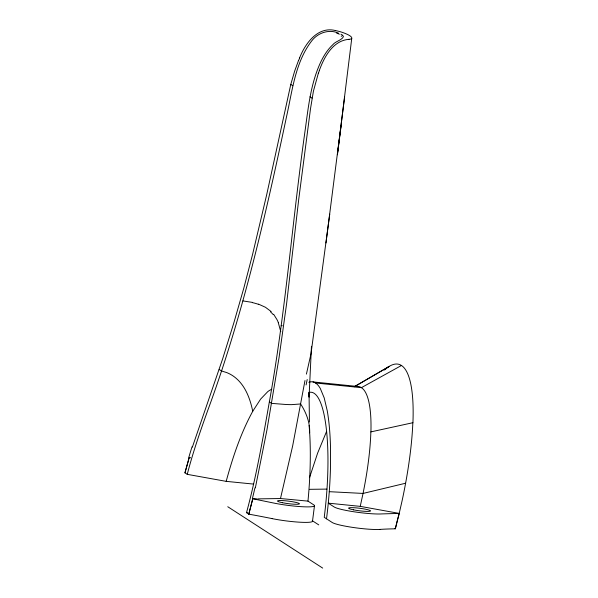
<?xml version="1.0" encoding="UTF-8"?>
<svg xmlns="http://www.w3.org/2000/svg" width="598" height="598" viewBox="0 0 598 598"><rect width="100%" height="100%" fill="white"/><g stroke="black" fill="none" stroke-linecap="round" stroke-linejoin="round"><path stroke-width="0.9" d="M309.659 432.817C310.093 422.502 306.154 412.515 300.637 403.971L291.532 404.644A35.2 4.044 7.3 0 1 285.926 404.487L271.627 403.381L269.347 401.908C285.739 311.401 292.422 219.563 305.384 128.577C308.456 106.033 310.945 82.786 320.782 61.968C323.772 55.741 327.487 49.724 332.563 44.97C335.366 41.157 341.779 40.455 343.611 36.463M325.977 242.975L344.642 96.854M341.069 126.006L337.399 154.777L351.751 38.377L351.497 38.713A24.055 2.766 7.3 0 1 348.948 39.333M312.477 521.404L314.458 505.901M329.737 214.136L310.975 353.889L306.408 374.116M318.375 73.135L313.427 91.165L310.504 108.746L298.746 199.194L286.569 303.963L279.034 357.724L266.902 430.164L255.361 487.841M269.347 401.908C262.814 438.969 256.415 476.15 246.555 512.508M338.58 33.211C329.169 28.846 317.889 32.808 311.79 40.799C295.18 62.327 292.332 90.791 286.584 116.423C265.579 215.654 242.967 314.974 207.79 410.303C200.21 431.405 192.84 452.611 187.256 474.341L226.179 481.353L253.552 484.088M405.608 483.236L363.053 493.432L360.235 506.357L328.28 503.157L334.2 506.984A26.23 3.012 7.3 0 0 355.421 512A26.23 3.012 7.3 0 0 381.868 513.914L399.217 513.398L402.11 500.698A149.298 36.635 -76.3 0 0 405.608 483.236A148.297 36.388 -76.3 0 0 412.837 422.726L370.85 431.891A121.872 29.907 -76.3 0 1 363.046 493.432M298.574 60.338L294.679 71.035L290.778 84.415L266.745 194.477L252.543 254.569L243.835 288.049L233.893 322.688L222.643 358.86L192.369 447.117M304.987 380.552L292.669 445.854L280.484 498.53L257.745 498.889M280.484 498.53L307.97 501.124L313.89 504.951A26.23 3.012 7.3 0 1 303.253 506.775A26.23 3.012 7.3 0 1 274.101 503.12L252.767 498.769L248.79 514.138L246.511 512.665L247.393 512.658M360.235 506.357L399.217 513.398L395.33 528.811A197.355 22.687 7.3 0 0 379.85 529.409M252.767 498.769L248.79 514.138M397.094 521.344L395.33 528.811L394.613 528.355M397.236 520.776L399.217 513.398M187.256 474.341L184.946 472.861L189.155 457.642L189.985 457.582M188.617 459.765L184.946 472.861M226.179 481.353C232.757 457.246 240.702 433.281 252.737 411.289C250.009 397.939 244.694 383.826 232.966 375.873A26.544 20.915 23.5 0 0 226.791 372.614L221.462 370.947L219.182 369.474M188.617 459.503L189.155 457.642L190.433 457.844M309.495 477.712L317.605 453.172L326.478 431.681M319.257 70.646C324.131 57.116 332.78 40.649 348.933 39.326M299.591 57.931C305.159 43.632 317.59 26.163 335.291 30.505M252.812 411.155L260.653 399.068L267.792 391.615A109.262 26.813 -76.3 0 1 271.739 389.298M389.358 366.32L354.3 386.734L388.296 367M401.43 365.505L361.386 387.668L315.52 382.982M308.882 382.346L310.123 381.958A120.647 27.979 -84.3 0 1 320.334 388.558L324.198 397.879L327.241 410.781A120.647 27.979 -84.3 0 1 330.537 448.881L330.44 469.086A120.647 27.979 -84.3 0 1 326.515 518.802M309.659 489.321L326.874 489.104M256.774 498.874L253.791 498.799M329.266 491.683L363.053 493.432M281.209 325.656L282.271 325.761M313.008 381.92L358.74 386.592M242.945 300.914L252.438 302.409M258.508 304.128L265.437 307.267L271.171 311.565M290.778 84.415L292.788 85.716M309.973 96.824L311.984 98.124M312.53 520.858L318.749 524.88M227.763 506.73L322.696 568.1M273.622 314.264L276.911 319.496A90.358 57.027 -29.4 0 1 278.362 322.614M278.279 322.651L280.761 331.658M311.468 346.317L309.061 397.117L309.039 392.841L309.443 422.061M309.099 425.432A120.647 27.979 -84.3 0 1 307.97 501.124M298.671 60.368A121.23 114.652 -37.3 0 1 299.68 57.969M335.299 30.505A24.055 2.766 7.3 0 1 341.039 31.956L342.624 32.479A88.497 10.173 7.3 0 1 346.668 34.079A85.342 9.807 7.3 0 1 347.999 34.706A84.139 9.673 7.3 0 1 350.929 36.605A85.342 9.807 7.3 0 1 351.452 37.173A88.497 10.173 7.3 0 1 351.744 38.377M318.457 73.165A121.23 117.649 -84.6 0 1 319.332 70.676M342.931 35.402A65.474 8.282 1.9 0 1 341.226 36.299M340.942 34.25A64.39 7.4 7.3 0 1 342.774 35.394M336.674 33.174A65.474 8.335 4.9 0 1 339.395 34.191M252.341 302.603A23.217 8.678 10.5 0 1 258.291 304.27M270.505 311.842A54.934 32.165 -5.3 0 1 273.062 314.458M248.775 514.138A197.355 22.687 7.3 0 1 272.142 518.623M188.833 457.298A144.664 39.438 -76.4 0 1 192.085 446.676M306.079 384.948A63.082 8.23 -80.8 0 1 307.215 379.528M254.927 487.893A144.664 31.53 -76.1 0 1 252.371 498.68M312.246 520.709A26.23 3.012 7.3 0 1 300.495 522.241A26.23 3.012 7.3 0 1 272.12 518.623M379.887 529.417A26.23 3.012 7.3 0 1 353.44 527.511A26.23 3.012 7.3 0 1 332.211 522.495L324.236 517.33A110.152 25.542 -84.3 0 0 308.785 392.505M384.484 370.05A146.308 35.902 -76.3 0 1 412.926 422.816M355.847 386.57A120.161 29.481 -76.3 0 1 370.924 431.958M282.503 502.716A11.018 1.263 7.3 0 0 299.419 503.86A11.018 1.263 7.3 0 0 283.601 500.646A11.018 1.263 7.3 0 0 282.503 502.716M353.582 509.84A11.018 1.263 7.3 0 0 370.498 510.984A11.018 1.263 7.3 0 0 354.681 507.769A11.018 1.263 7.3 0 0 353.582 509.84"/></g></svg>
